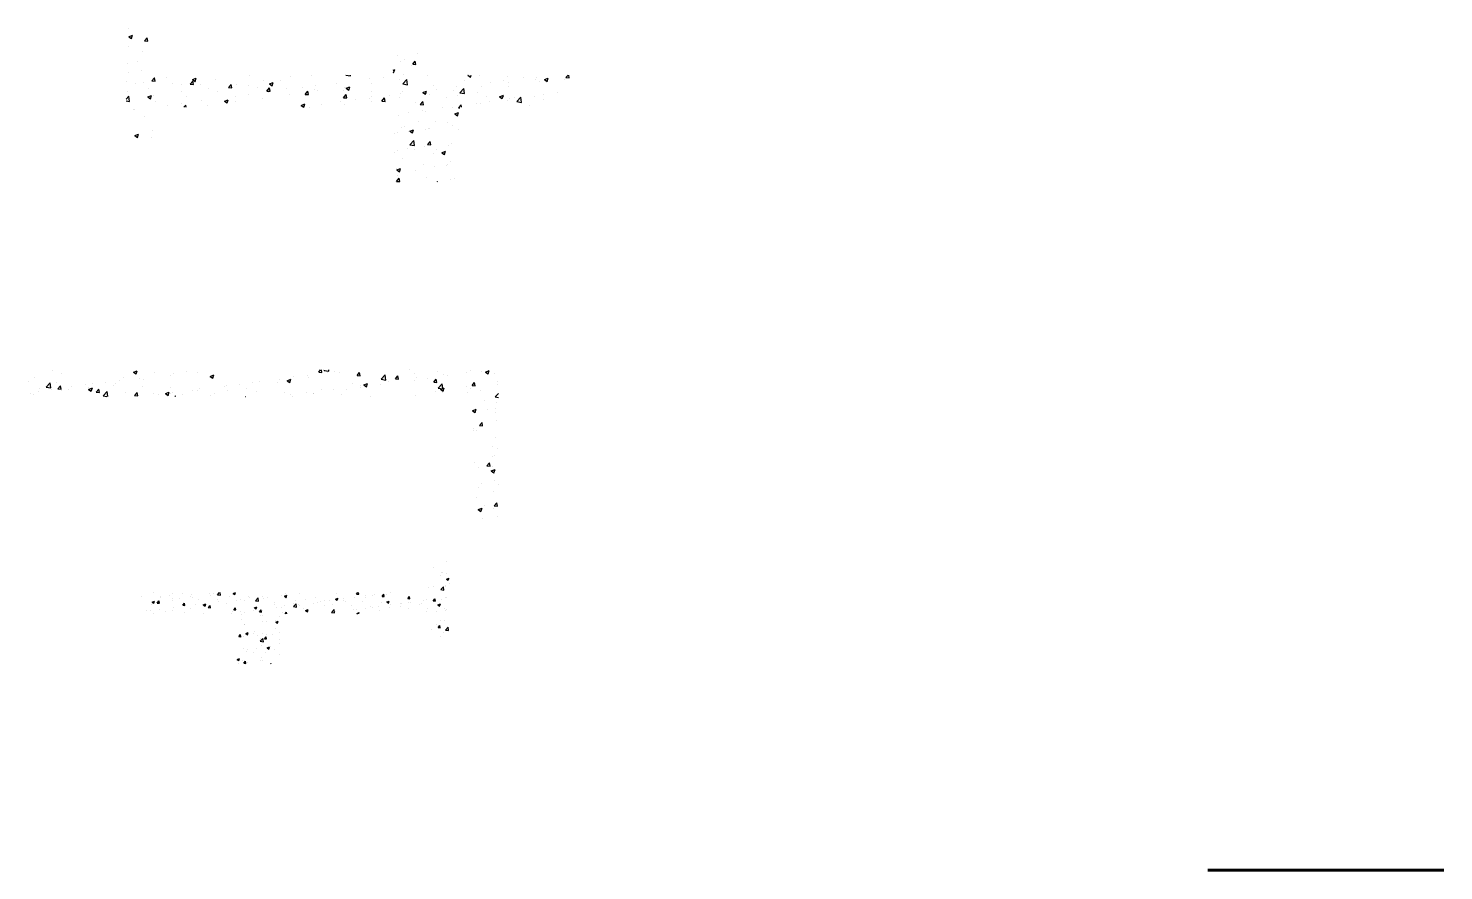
# Paper-space layout 'Layout1' of a CAD drawing. Extents: x -48985 to 14169573, y -18818 to 9731621.
# Drawn here: x 81220 to 120966, y 28061 to 51732 of the extents above; entities that cross this region are included whole.
import ezdxf

# ---------------------------------------------------------------- set-up
doc = ezdxf.new("R2010")
doc.units = 0
doc.header["$LTSCALE"] = 1000
doc.layers.get('0').update_dxf_attribs({"linetype": 'CONTINUOUS'})
doc.layers.add('DIM', color=2, linetype='CONTINUOUS')

# ---------------------------------------------------------------- blocks, each defined once
blk = doc.blocks.new('*X')
at = {"color": 0}
for p, q in [((76915.04, 52871.28), (76915.04, 52871.28)), ((76553.6, 52696.72), (76553.6, 52696.72)), ((76803.33, 52565.15), (76803.33, 52565.15)), ((76764.45, 52562.4), (76764.45, 52562.4)), ((76902.88, 52538.39), (76902.88, 52538.39)), ((76748.98, 52468.89), (76748.98, 52468.89)), ((76917.37, 52380.43), (76987.38, 52407.3)), ((76967.15, 52346.81), (76987.42, 52407.24)), ((76917.37, 52380.43), (76967.11, 52346.87)), ((76988.6, 52249.32), (76988.6, 52249.32)), ((76890.72, 52205.49), (76890.72, 52205.49)), ((76540.26, 52170.74), (76540.26, 52170.74)), ((76755.03, 52083.34), (76832.92, 52164.52)), ((76844.01, 52069.49), (76832.96, 52164.46)), ((76888.47, 52165.86), (76888.47, 52165.86)), ((76405.41, 52149.22), (76405.41, 52149.22)), ((76755.03, 52083.34), (76843.97, 52069.55)), ((70484.17, 51936.82), (70544.79, 52000)), ((70573.14, 51922.97), (70564.18, 52000)), ((70925.53, 51975.63), (70989.03, 52000)), ((70975.31, 51942.02), (70994.77, 52000)), ((74392.61, 51955.67), (74429.8, 52000)), ((74452.42, 51950.39), (74443.27, 52000)), ((75352.79, 51996.09), (75352.79, 51996.09)), ((68686.4, 51993.18), (68686.4, 51993.18)), ((72392.4, 51984.44), (72392.4, 51984.44)), ((70925.53, 51975.63), (70975.27, 51942.07)), ((72794.19, 51974.19), (72794.19, 51974.19)), ((69220.22, 51970.63), (69220.22, 51970.63)), ((73833.05, 51968.36), (73833.05, 51968.36)), ((69502.67, 51963.78), (69502.67, 51963.78)), ((70375.22, 51964.4), (70375.22, 51964.4)), ((70249.88, 51963.25), (70249.88, 51963.25)), ((74392.61, 51955.67), (74452.38, 51950.45)), ((74900.91, 51954.91), (74900.91, 51954.91)), ((75109.87, 51892.92), (75158.08, 51950.38)), ((75169.68, 51887.63), (75158.12, 51950.32)), ((75239.04, 51949.01), (75239.04, 51949.01)), ((69754.04, 51948.07), (69754.04, 51948.07)), ((70484.17, 51936.82), (70573.1, 51923.03)), ((70287.87, 51925.52), (70287.87, 51925.52)), ((74839.35, 51925.68), (74839.35, 51925.68)), ((72362.66, 51895.54), (72432.68, 51922.42)), ((72412.44, 51861.93), (72432.72, 51922.36)), ((74650.57, 51921.95), (74650.57, 51921.95)), ((69123.94, 51913.92), (69123.94, 51913.92)), ((72289.09, 51910.17), (72289.09, 51910.17)), ((70821.69, 51902.96), (70821.69, 51902.96)), ((71760.85, 51901.29), (71760.85, 51901.29)), ((72362.66, 51895.54), (72412.4, 51861.99)), ((75109.87, 51892.92), (75169.64, 51887.69)), ((69730.49, 51888.27), (69730.49, 51888.27)), ((75827.13, 51830.17), (75875.34, 51887.62)), ((75886.94, 51824.88), (75875.38, 51887.56)), ((68363.42, 51881.41), (68363.42, 51881.41)), ((68873.6, 51880.96), (68873.6, 51880.96)), ((71355.51, 51880.41), (71355.51, 51880.41)), ((76878.56, 51872.6), (76878.56, 51872.6)), ((73249.87, 51868.26), (73249.87, 51868.26)), ((69792.04, 51864.29), (69792.04, 51864.29)), ((68897.25, 51858.86), (68897.25, 51858.86)), ((71889.33, 51857.86), (71889.33, 51857.86)), ((76908.75, 51859.47), (76908.75, 51859.47)), ((71382.11, 51851.43), (71382.11, 51851.43)), ((71551.41, 51771.3), (71629.3, 51852.48)), ((71640.38, 51757.45), (71629.34, 51852.42)), ((74319.96, 51850.7), (74319.96, 51850.7)), ((74655.85, 51848.9), (74655.85, 51848.9)), ((73799.79, 51815.45), (73869.81, 51842.33)), ((73849.57, 51781.84), (73869.85, 51842.27)), ((71775.65, 51839.76), (71775.65, 51839.76)), ((74019.02, 51838.81), (74019.02, 51838.81)), ((69431.07, 51836.3), (69431.07, 51836.3)), ((72423.16, 51835.3), (72423.16, 51835.3)), ((75827.13, 51830.17), (75886.9, 51824.94)), ((69225.39, 51824.26), (69225.39, 51824.26)), ((76544.39, 51767.42), (76592.6, 51824.87)), ((76604.2, 51762.13), (76592.64, 51824.81)), ((71131.77, 51818.47), (71131.77, 51818.47)), ((73799.79, 51815.45), (73849.53, 51781.9)), ((69964.89, 51813.75), (69964.89, 51813.75)), ((72956.98, 51812.75), (72956.98, 51812.75)), ((76365.12, 51802.19), (76365.12, 51802.19)), ((76787.32, 51799.26), (76787.32, 51799.26)), ((70498.71, 51791.19), (70498.71, 51791.19)), ((73490.8, 51790.19), (73490.8, 51790.19)), ((73640.29, 51788.95), (73640.29, 51788.95)), ((73814.86, 51786.68), (73814.86, 51786.68)), ((76277.2, 51776.33), (76277.2, 51776.33)), ((71551.41, 51771.3), (71640.34, 51757.51)), ((71032.54, 51768.64), (71032.54, 51768.64)), ((72666.68, 51768.15), (72666.68, 51768.15)), ((74024.62, 51767.64), (74024.62, 51767.64)), ((76544.39, 51767.42), (76604.16, 51762.19)), ((71256.26, 51764.79), (71256.26, 51764.79)), ((68793.28, 51705.5), (68841.49, 51762.95)), ((68853.09, 51700.22), (68841.53, 51762.9)), ((69208.85, 51764.19), (69208.85, 51764.19)), ((75236.92, 51735.36), (75306.94, 51762.24)), ((75286.7, 51701.75), (75306.98, 51762.18)), ((68648.18, 51733.18), (68718.2, 51760.06)), ((68697.96, 51699.58), (68718.24, 51760.01)), ((73389.95, 51755.99), (73389.95, 51755.99)), ((68711.95, 51753.84), (68711.95, 51753.84)), ((74072.67, 51748.8), (74072.67, 51748.8)), ((71566.36, 51746.09), (71566.36, 51746.09)), ((74558.45, 51745.08), (74558.45, 51745.08)), ((70500.22, 51735.33), (70500.22, 51735.33)), ((75236.92, 51735.36), (75286.66, 51701.81)), ((68648.18, 51733.18), (68697.92, 51699.63)), ((75845.74, 51727.21), (75845.74, 51727.21)), ((75898.46, 51726.46), (75898.46, 51726.46)), ((72100.18, 51723.53), (72100.18, 51723.53)), ((75092.27, 51722.53), (75092.27, 51722.53)), ((73301.42, 51716.27), (73301.42, 51716.27)), ((68793.28, 51705.5), (68853.05, 51700.27)), ((69510.54, 51642.75), (69558.75, 51700.2)), ((69570.35, 51637.46), (69558.79, 51700.15)), ((70751.16, 51700.77), (70751.16, 51700.77)), ((72634, 51700.98), (72634, 51700.98)), ((75626.09, 51699.97), (75626.09, 51699.97)), ((76204.14, 51699.16), (76204.14, 51699.16)), ((75648.12, 51693.51), (75648.12, 51693.51)), ((70121.49, 51685.47), (70121.49, 51685.47)), ((72618.65, 51605.78), (72696.54, 51686.96)), ((72707.63, 51591.93), (72696.58, 51686.9)), ((76674.05, 51655.28), (76744.07, 51682.15)), ((76723.83, 51621.66), (76744.11, 51682.09)), ((70085.31, 51653.09), (70155.33, 51679.97)), ((70135.09, 51619.49), (70155.37, 51679.92)), ((73167.83, 51678.42), (73167.83, 51678.42)), ((76159.91, 51677.42), (76159.91, 51677.42)), ((72758.4, 51672.85), (72758.4, 51672.85)), ((72083.49, 51668.05), (72083.49, 51668.05)), ((68625.67, 51664.08), (68625.67, 51664.08)), ((75340.63, 51663.2), (75340.63, 51663.2)), ((73701.65, 51655.87), (73701.65, 51655.87)), ((76674.05, 51655.28), (76723.79, 51621.72)), ((76693.74, 51654.86), (76693.74, 51654.86)), ((69871.15, 51652.51), (69871.15, 51652.51)), ((70085.31, 51653.09), (70135.05, 51619.54)), ((73489.48, 51648.69), (73489.48, 51648.69)), ((69510.54, 51642.75), (69570.31, 51637.52)), ((72782.03, 51641.3), (72782.03, 51641.3)), ((70227.8, 51580), (70276.01, 51637.45)), ((70287.61, 51574.71), (70276.05, 51637.39)), ((74235.47, 51633.31), (74235.47, 51633.31)), ((70237.72, 51630.36), (70237.72, 51630.36)), ((72379.67, 51622.98), (72379.67, 51622.98)), ((74769.29, 51610.76), (74769.29, 51610.76)), ((75016.57, 51610.36), (75016.57, 51610.36)), ((72618.65, 51605.78), (72707.59, 51591.99)), ((71522.44, 51573.01), (71592.46, 51599.88)), ((71572.22, 51539.4), (71592.5, 51599.83)), ((75620.95, 51599.05), (75620.95, 51599.05)), ((74827.19, 51592.78), (74827.19, 51592.78)), ((72129.33, 51590.03), (72129.33, 51590.03)), ((75303.12, 51588.2), (75303.12, 51588.2)), ((70227.8, 51580), (70287.57, 51574.77)), ((72276.93, 51577.28), (72276.93, 51577.28)), ((70945.06, 51517.24), (70993.27, 51574.7)), ((71004.87, 51511.96), (70993.31, 51574.64)), ((71522.44, 51573.01), (71572.18, 51539.46)), ((69239.6, 51569.36), (69239.6, 51569.36)), ((71500.31, 51567.94), (71500.31, 51567.94)), ((75836.94, 51565.65), (75836.94, 51565.65)), ((74637.84, 51560.5), (74637.84, 51560.5)), ((69718.33, 51555.38), (69718.33, 51555.38)), ((72906.3, 51548.59), (72906.3, 51548.59)), ((76370.76, 51543.09), (76370.76, 51543.09)), ((76866.4, 51539.71), (76866.4, 51539.71)), ((74387.5, 51527.54), (74387.5, 51527.54)), ((73685.89, 51440.26), (73763.78, 51521.44)), ((73774.87, 51426.41), (73763.82, 51521.38)), ((68860.87, 51519.5), (68860.87, 51519.5)), ((72959.57, 51492.92), (73029.59, 51519.8)), ((73009.35, 51459.31), (73029.63, 51519.74)), ((76904.58, 51520.54), (76904.58, 51520.54)), ((70945.06, 51517.24), (71004.83, 51512.01)), ((74307.8, 51517.81), (74307.8, 51517.81)), ((71662.32, 51454.49), (71710.53, 51511.94)), ((71722.13, 51449.21), (71710.57, 51511.89)), ((71497.78, 51506.88), (71497.78, 51506.88)), ((71763.49, 51506.87), (71763.49, 51506.87)), ((75037.76, 51498.95), (75037.76, 51498.95)), ((76896.02, 51498.02), (76896.02, 51498.02)), ((72959.57, 51492.92), (73009.31, 51459.37)), ((69213.23, 51491.36), (69213.23, 51491.36)), ((68610.53, 51486.55), (68610.53, 51486.55)), ((68487.45, 51484.88), (68487.45, 51484.88)), ((76352.96, 51469.3), (76352.96, 51469.3)), ((70917.12, 51467.84), (70917.12, 51467.84)), ((76645.68, 51465.06), (76645.68, 51465.06)), ((69021.27, 51462.32), (69021.27, 51462.32)), ((71119.04, 51457.02), (71119.04, 51457.02)), ((71662.32, 51454.49), (71722.09, 51449.26)), ((73802.7, 51453.79), (73802.7, 51453.79)), ((72323.11, 51448.48), (72323.11, 51448.48)), ((72386.51, 51400), (72427.79, 51449.19)), ((72436.89, 51400), (72427.83, 51449.14)), ((73755.95, 51444.4), (73755.95, 51444.4)), ((69555.09, 51439.77), (69555.09, 51439.77)), ((73685.89, 51440.26), (73774.83, 51426.47)), ((74396.7, 51412.83), (74466.72, 51439.71)), ((74453.45, 51400), (74466.76, 51439.65)), ((71244.1, 51431.89), (71244.1, 51431.89)), ((70868.7, 51424.06), (70868.7, 51424.06)), ((68699.79, 51420.95), (68699.79, 51420.95)), ((70088.91, 51417.21), (70088.91, 51417.21)), ((74396.7, 51412.83), (74415.72, 51400)), ((71156.56, 51372.1), (71156.56, 51372.1)), ((71690.38, 51349.55), (71690.38, 51349.55)), ((71739.92, 51348.38), (71739.92, 51348.38)), ((72224.2, 51326.99), (72224.2, 51326.99)), ((71156.74, 51248.27), (71156.74, 51248.27)), ((72116.6, 51228.57), (72116.6, 51228.57)), ((76854.24, 51206.81), (76854.24, 51206.81)), ((76746.04, 51202.6), (76746.04, 51202.6)), ((72119.35, 51170.39), (72189.36, 51197.27)), ((72169.13, 51136.78), (72189.4, 51197.21)), ((71866.26, 51195.61), (71866.26, 51195.61)), ((71751.33, 51173.97), (71751.33, 51173.97)), ((72119.35, 51170.39), (72169.09, 51136.84)), ((71234.71, 51112.47), (71234.71, 51112.47)), ((76632.95, 51103.61), (76632.95, 51103.61)), ((71231.94, 51099), (71231.94, 51099)), ((76683.14, 51015.23), (76731.35, 51072.68)), ((76742.95, 51009.94), (76731.39, 51072.62)), ((76887.61, 50943.7), (76965.5, 51024.88)), ((76976.59, 50929.85), (76965.54, 51024.82)), ((76683.14, 51015.23), (76742.91, 51010)), ((72121.83, 50998.42), (72121.83, 50998.42)), ((76985.65, 50983.03), (76985.65, 50983.03)), ((76500, 50956.71), (76500.75, 50957)), ((76500, 50954.58), (76500.79, 50956.94)), ((76887.61, 50943.7), (76976.55, 50929.91)), ((71538.65, 50898.32), (71538.65, 50898.32)), ((72232.26, 50884.02), (72232.26, 50884.02)), ((71279.12, 50847.86), (71349.14, 50874.73)), ((71328.9, 50814.25), (71349.18, 50874.68)), ((76842.08, 50873.92), (76842.08, 50873.92)), ((71279.12, 50847.86), (71328.87, 50814.31)), ((71739.17, 50841.08), (71739.17, 50841.08)), ((71495.65, 50838.55), (71495.65, 50838.55)), ((71853.53, 50834.16), (71853.53, 50834.16)), ((71083.81, 50765.05), (71132.02, 50822.5)), ((71143.62, 50759.77), (71132.06, 50822.45)), ((72029.47, 50816), (72029.47, 50816)), ((71603.19, 50801.2), (71603.19, 50801.2)), ((71083.81, 50765.05), (71143.58, 50759.82)), ((71219.78, 50766.1), (71219.78, 50766.1)), ((71801.07, 50702.3), (71849.28, 50759.75)), ((71860.88, 50697.01), (71849.32, 50759.7)), ((76748.61, 50759.05), (76748.61, 50759.05)), ((71172.67, 50726.78), (71172.67, 50726.78)), ((71683.99, 50631.66), (71761.88, 50712.84)), ((71772.96, 50617.82), (71761.91, 50712.79)), ((71706.5, 50704.23), (71706.5, 50704.23)), ((71801.07, 50702.3), (71860.84, 50697.07)), ((72240.32, 50681.67), (72240.32, 50681.67)), ((71683.99, 50631.66), (71772.92, 50617.87)), ((72240.45, 50578.6), (72240.45, 50578.6)), ((71727.01, 50508.19), (71727.01, 50508.19)), ((71969.19, 50489.61), (71969.19, 50489.61)), ((71876.03, 50445.24), (71946.05, 50472.12)), ((71925.81, 50411.63), (71946.09, 50472.06)), ((71876.03, 50445.24), (71925.77, 50411.69)), ((71590.46, 50439.75), (71590.46, 50439.75)), ((71207.62, 50433.21), (71207.62, 50433.21)), ((71340.12, 50406.79), (71340.12, 50406.79)), ((72080.55, 50401.76), (72080.55, 50401.76)), ((71296.7, 50330.24), (71296.7, 50330.24)), ((71830.52, 50307.69), (71830.52, 50307.69)), ((71497.36, 50301.65), (71497.36, 50301.65)), ((72228.29, 50245.7), (72228.29, 50245.7)), ((71714.85, 50175.29), (71714.85, 50175.29)), ((71035.81, 50122.71), (71105.83, 50149.58)), ((71085.59, 50089.1), (71105.87, 50149.53)), ((71035.81, 50122.71), (71085.55, 50089.16)), ((71195.47, 50100.32), (71195.47, 50100.32)), ((71706.12, 50095.2), (71706.12, 50095.2)), ((71736.97, 50082.09), (71736.97, 50082.09)), ((71222.56, 50012.86), (71270.77, 50070.31)), ((71282.37, 50007.57), (71270.81, 50070.26)), ((71327.39, 50045.34), (71327.39, 50045.34)), ((71077.05, 50012.38), (71077.05, 50012.38)), ((71222.56, 50012.86), (71282.33, 50007.63)), ((71981.69, 50000), (71988.03, 50007.56)), ((71989.45, 50000), (71988.07, 50007.5)), ((56393.47, 21917.05), (56393.47, 21917.05)), ((56394.9, 21759.59), (56464.92, 21786.46)), ((56444.66, 21725.99), (56464.93, 21786.42)), ((56394.9, 21759.59), (56444.64, 21726.04)), ((56689.33, 21682.23), (56737.54, 21739.69)), ((56749.12, 21676.96), (56737.55, 21739.64)), ((56689.33, 21682.23), (56749.1, 21677)), ((56381.31, 21584.16), (56381.31, 21584.16)), ((56652.39, 21489.77), (56652.39, 21489.77)), ((61797.81, 21447.62), (61797.81, 21447.62)), ((61419.08, 21397.76), (61419.08, 21397.76)), ((61559.61, 21338.12), (61559.61, 21338.12)), ((56552.83, 21302.29), (56552.83, 21302.29)), ((61710.15, 21242.97), (61758.36, 21300.42)), ((61769.94, 21237.69), (61758.37, 21300.37)), ((61478, 21288.67), (61478, 21288.67)), ((56369.15, 21251.26), (56369.15, 21251.26)), ((61710.15, 21242.97), (61769.92, 21237.74)), ((61680.21, 21211.06), (61680.21, 21211.06)), ((61344.15, 21132.43), (61373.21, 21143.58)), ((61352.95, 21083.11), (61373.23, 21143.53)), ((56639.66, 21128.32), (56639.66, 21128.32)), ((61357.23, 21099.29), (61357.23, 21099.29)), ((56389.32, 21095.36), (56389.32, 21095.36)), ((61344.15, 21089.08), (61352.94, 21083.15)), ((61534.74, 21053.21), (61534.74, 21053.21)), ((59810.05, 21037.81), (59810.05, 21037.81)), ((60457.94, 21038.59), (60543.76, 21025.28)), ((60543.78, 21025.24), (60542.23, 21038.59)), ((62740.32, 21036.62), (62745.47, 21038.59)), ((62790.08, 21003.02), (62802.02, 21038.59)), ((64579.19, 20991.96), (64618.32, 21038.59)), ((64638.98, 20986.68), (64629.4, 21038.59)), ((62740.32, 21036.62), (62790.07, 21003.07)), ((58647.5, 21032.87), (58647.5, 21032.87)), ((62958.7, 21031.63), (62958.7, 21031.63)), ((61979.28, 21026.19), (61979.28, 21026.19)), ((63492.52, 21009.07), (63492.52, 21009.07)), ((59420.69, 21004.29), (59420.69, 21004.29)), ((61156.01, 21003.35), (61156.01, 21003.35)), ((56876.37, 20993.35), (56876.37, 20993.35)), ((64579.19, 20991.96), (64638.96, 20986.73)), ((63792.92, 20990.73), (63792.92, 20990.73)), ((56828.08, 20930.04), (56876.29, 20987.49)), ((56887.87, 20924.77), (56876.3, 20987.45)), ((57095.4, 20987.34), (57095.4, 20987.34)), ((64026.35, 20986.52), (64026.35, 20986.52)), ((64177.45, 20956.53), (64247.47, 20983.41)), ((64227.21, 20922.93), (64247.49, 20983.36)), ((57588.71, 20954.35), (57658.73, 20981.23)), ((57638.47, 20920.75), (57658.75, 20981.18)), ((60905.67, 20970.39), (60905.67, 20970.39)), ((64010.16, 20966.72), (64010.16, 20966.72)), ((64560.17, 20963.97), (64560.17, 20963.97)), ((61465.84, 20955.78), (61465.84, 20955.78)), ((64177.45, 20956.53), (64227.2, 20922.98)), ((57588.71, 20954.35), (57638.46, 20920.8)), ((61522.07, 20873.56), (61599.96, 20954.73)), ((61611.02, 20859.72), (61599.97, 20954.69)), ((58015.95, 20949.73), (58015.95, 20949.73)), ((58915.58, 20940.27), (58915.58, 20940.27)), ((62684.7, 20941.67), (62684.7, 20941.67)), ((63414.19, 20940.86), (63414.19, 20940.86)), ((59226.87, 20937.7), (59226.87, 20937.7)), ((56828.08, 20930.04), (56887.85, 20924.81)), ((57545.34, 20867.29), (57593.55, 20924.74)), ((57605.13, 20862.01), (57593.56, 20924.7)), ((64090.68, 20922.31), (64090.68, 20922.31)), ((56356.99, 20918.37), (56356.99, 20918.37)), ((63163.85, 20907.91), (63163.85, 20907.91)), ((56676.85, 20905.75), (56676.85, 20905.75)), ((63505.05, 20902.7), (63505.05, 20902.7)), ((57637.21, 20899.87), (57637.21, 20899.87)), ((59025.84, 20874.26), (59095.86, 20901.14)), ((59075.6, 20840.66), (59095.88, 20901.09)), ((56512.21, 20887.24), (56512.21, 20887.24)), ((60274.12, 20887.24), (60274.12, 20887.24)), ((57210.68, 20883.19), (57210.68, 20883.19)), ((60946.46, 20880.8), (60946.46, 20880.8)), ((59025.84, 20874.26), (59075.59, 20840.71)), ((61522.07, 20873.56), (61611, 20859.76)), ((58402.14, 20869.86), (58402.14, 20869.86)), ((57386.87, 20866.91), (57386.87, 20866.91)), ((57545.34, 20867.29), (57605.11, 20862.06)), ((57744.5, 20860.64), (57744.5, 20860.64)), ((58262.6, 20804.54), (58310.81, 20861.99)), ((58322.39, 20799.26), (58310.82, 20861.94)), ((62101.51, 20841.56), (62101.51, 20841.56)), ((58278.32, 20838.08), (58278.32, 20838.08)), ((58643.68, 20837.6), (58643.68, 20837.6)), ((59895.39, 20837.38), (59895.39, 20837.38)), ((62991.61, 20832.29), (62991.61, 20832.29)), ((62532.3, 20824.76), (62532.3, 20824.76)), ((63507.5, 20822.21), (63507.5, 20822.21)), ((60462.97, 20794.17), (60532.99, 20821.05)), ((60512.73, 20760.58), (60533.01, 20821)), ((58812.14, 20815.53), (58812.14, 20815.53)), ((60441.35, 20816.78), (60441.35, 20816.78)), ((58262.6, 20804.54), (58322.37, 20799.31)), ((59645.05, 20804.43), (59645.05, 20804.43)), ((58979.86, 20741.78), (59028.07, 20799.24)), ((59039.65, 20736.51), (59028.08, 20799.19)), ((57882.76, 20794.88), (57882.76, 20794.88)), ((60462.97, 20794.17), (60512.71, 20760.62)), ((59345.97, 20792.98), (59345.97, 20792.98)), ((62589.31, 20708.04), (62667.2, 20789.21)), ((62678.26, 20694.2), (62667.21, 20789.17)), ((56755.32, 20783.76), (56755.32, 20783.76)), ((62153.56, 20774.9), (62153.56, 20774.9)), ((59879.79, 20770.42), (59879.79, 20770.42)), ((62472.23, 20757.31), (62472.23, 20757.31)), ((60413.61, 20747.87), (60413.61, 20747.87)), ((59927.91, 20746.37), (59927.91, 20746.37)), ((58979.86, 20741.78), (59039.63, 20736.56)), ((61518.32, 20741.46), (61518.32, 20741.46)), ((61903.22, 20741.94), (61903.22, 20741.94)), ((61900.1, 20714.09), (61970.12, 20740.96)), ((61949.86, 20680.49), (61970.14, 20740.92)), ((58060.49, 20737.49), (58060.49, 20737.49)), ((59697.12, 20679.03), (59745.33, 20736.49)), ((59756.91, 20673.76), (59745.34, 20736.44)), ((56376.59, 20733.9), (56376.59, 20733.9)), ((57377.65, 20730.86), (57377.65, 20730.86)), ((60947.43, 20725.31), (60947.43, 20725.31)), ((62924.31, 20722.1), (62924.31, 20722.1)), ((59013.5, 20721.28), (59013.5, 20721.28)), ((61900.1, 20714.09), (61949.84, 20680.53)), ((64411.74, 20712.42), (64411.74, 20712.42)), ((62589.31, 20708.04), (62678.25, 20694.24)), ((61481.26, 20702.76), (61481.26, 20702.76)), ((61967.12, 20693.29), (61967.12, 20693.29)), ((59697.12, 20679.03), (59756.89, 20673.8)), ((62015.08, 20680.2), (62015.08, 20680.2)), ((64161.4, 20679.46), (64161.4, 20679.46)), ((60414.38, 20616.28), (60462.59, 20673.73)), ((60474.17, 20611), (60462.6, 20673.69)), ((58634.77, 20671.42), (58634.77, 20671.42)), ((59408.53, 20671.39), (59408.53, 20671.39)), ((56864.21, 20660.45), (56864.21, 20660.45)), ((63337.23, 20634), (63407.25, 20660.88)), ((63386.99, 20600.4), (63407.27, 20660.83)), ((56748.49, 20631.82), (56818.51, 20658.7)), ((56798.25, 20598.22), (56818.53, 20658.65)), ((61271.67, 20658.8), (61271.67, 20658.8)), ((62548.9, 20657.65), (62548.9, 20657.65)), ((56344.15, 20588.3), (56396.33, 20642.69)), ((56407.39, 20547.68), (56396.35, 20642.65)), ((60935.14, 20641.35), (60935.14, 20641.35)), ((58384.43, 20638.46), (58384.43, 20638.46)), ((57477.31, 20637.39), (57477.31, 20637.39)), ((63082.72, 20635.09), (63082.72, 20635.09)), ((63337.23, 20634), (63386.97, 20600.45)), ((63998, 20633.82), (63998, 20633.82)), ((56748.49, 20631.82), (56798.23, 20598.27)), ((61453.68, 20622.88), (61453.68, 20622.88)), ((63656.55, 20542.52), (63734.44, 20623.69)), ((63745.5, 20528.68), (63734.45, 20623.65)), ((62341.12, 20622), (62341.12, 20622)), ((60414.38, 20616.28), (60474.15, 20611.05)), ((63616.55, 20612.54), (63616.55, 20612.54)), ((61131.64, 20553.53), (61179.85, 20610.98)), ((61191.43, 20548.25), (61179.86, 20610.93)), ((60892.94, 20608.94), (60892.94, 20608.94)), ((58903.42, 20607.38), (58903.42, 20607.38)), ((63529.85, 20596.31), (63529.85, 20596.31)), ((64150.37, 20589.98), (64150.37, 20589.98)), ((56344.83, 20585.48), (56344.83, 20585.48)), ((58185.62, 20551.73), (58255.64, 20578.61)), ((58242.24, 20538.59), (58255.65, 20578.56)), ((60642.6, 20575.98), (60642.6, 20575.98)), ((63492.89, 20569.8), (63492.89, 20569.8)), ((56344.15, 20557.53), (56407.38, 20547.72)), ((57752.88, 20555.32), (57752.88, 20555.32)), ((61131.64, 20553.53), (61191.41, 20548.3)), ((58185.62, 20551.73), (58205.1, 20538.59)), ((60934.3, 20547.91), (60934.3, 20547.91)), ((61848.9, 20490.78), (61897.11, 20548.23)), ((61908.69, 20485.5), (61897.12, 20548.18)), ((63151.12, 20546.45), (63151.12, 20546.45)), ((60351.95, 20541.25), (60351.95, 20541.25)), ((63656.55, 20542.52), (63745.49, 20528.72)), ((58205.1, 20538.59), (58235.36, 20518.18)), ((58235.38, 20518.13), (58242.24, 20538.59)), ((56894.12, 20537.28), (56894.12, 20537.28)), ((58389.98, 20536.96), (58389.98, 20536.96)), ((61757.94, 20521.89), (61757.94, 20521.89)), ((62900.78, 20513.49), (62900.78, 20513.49)), ((57374.14, 20505.46), (57374.14, 20505.46)), ((59622.75, 20471.64), (59692.77, 20498.52)), ((59672.69, 20438.59), (59692.78, 20498.47)), ((62979.45, 20499.39), (62979.45, 20499.39)), ((60011.05, 20492.83), (60011.05, 20492.83)), ((61848.9, 20490.78), (61908.67, 20485.55)), ((62566.16, 20428.02), (62614.37, 20485.48)), ((62623.02, 20438.59), (62614.39, 20485.43)), ((60429.19, 20483.89), (60429.19, 20483.89)), ((57426.55, 20438.59), (57463.57, 20477.17)), ((57468.07, 20438.59), (57463.59, 20477.13)), ((57123.8, 20472.5), (57123.8, 20472.5)), ((59622.75, 20471.64), (59671.75, 20438.59)), ((63889.41, 20472.25), (63889.41, 20472.25)), ((57870.6, 20461.99), (57870.6, 20461.99)), ((59632.32, 20442.97), (59632.32, 20442.97)), ((59768.77, 20441.14), (59768.77, 20441.14)), ((62269.23, 20430.35), (62269.23, 20430.35)), ((62566.16, 20428.02), (62594.15, 20425.58)), ((62460.07, 20424.42), (62460.07, 20424.42)), ((56482.12, 20394.75), (56482.12, 20394.75)), ((56492.25, 20389.35), (56492.25, 20389.35)), ((61890.49, 20380.49), (61890.49, 20380.49)), ((61954.96, 20360.4), (61954.96, 20360.4)), ((61640.15, 20347.53), (61640.15, 20347.53)), ((62497.01, 20311.47), (62567.03, 20338.35)), ((62546.77, 20277.87), (62567.04, 20338.3)), ((62497.01, 20311.47), (62546.75, 20277.92)), ((61441.52, 20289.99), (61441.52, 20289.99)), ((56692.97, 20260.43), (56692.97, 20260.43)), ((62139.85, 20171.94), (62139.85, 20171.94)), ((61820.34, 20169.21), (61820.34, 20169.21)), ((62354.17, 20146.65), (62354.17, 20146.65)), ((62447.91, 20091.52), (62447.91, 20091.52)), ((61556.66, 20071.83), (61556.66, 20071.83)), ((61497.37, 20057.44), (61497.37, 20057.44)), ((62006.16, 20035.94), (62006.16, 20035.94)), ((62031.19, 20034.88), (62031.19, 20034.88)), ((61942.8, 20027.5), (61942.8, 20027.5)), ((61656.79, 19988.94), (61726.81, 20015.81)), ((61706.54, 19955.34), (61726.82, 20015.77)), ((62565.01, 20012.33), (62565.01, 20012.33)), ((56839.89, 19994.67), (56839.89, 19994.67)), ((61656.79, 19988.94), (61706.53, 19955.38)), ((61627.42, 19986.08), (61627.42, 19986.08)), ((61429.36, 19957.09), (61429.36, 19957.09)), ((61377.08, 19953.12), (61377.08, 19953.12)), ((56505.18, 19906.67), (56575.19, 19933.55)), ((56554.93, 19873.07), (56575.21, 19933.5)), ((56505.18, 19906.67), (56554.92, 19873.12)), ((56816.99, 19863.89), (56816.99, 19863.89)), ((61654.65, 19733.92), (61732.54, 19815.09)), ((61743.6, 19720.08), (61732.55, 19815.05)), ((61987.65, 19738.58), (62035.86, 19796.04)), ((62047.44, 19733.31), (62035.88, 19795.99)), ((62435.75, 19758.63), (62435.75, 19758.63)), ((61987.65, 19738.58), (62047.42, 19733.35)), ((61654.65, 19733.92), (61743.58, 19720.12)), ((62374.64, 19724.67), (62374.64, 19724.67)), ((61930.64, 19694.61), (61930.64, 19694.61)), ((61621.39, 19660.9), (61621.39, 19660.9)), ((61743.09, 19641.53), (61743.09, 19641.53)), ((62155.22, 19638.34), (62155.22, 19638.34)), ((61417.2, 19624.2), (61417.2, 19624.2)), ((62253.69, 19586.32), (62323.71, 19613.2)), ((62303.45, 19552.72), (62323.73, 19613.15)), ((61364.36, 19591.67), (61364.36, 19591.67)), ((62253.69, 19586.32), (62303.44, 19552.77)), ((62098.56, 19575.27), (62098.56, 19575.27)), ((61515.37, 19475.17), (61515.37, 19475.17)), ((62423.59, 19425.74), (62423.59, 19425.74)), ((62361.91, 19363.22), (62361.91, 19363.22)), ((61918.48, 19361.72), (61918.48, 19361.72)), ((62338.18, 19355.71), (62338.18, 19355.71)), ((62111.57, 19330.26), (62111.57, 19330.26)), ((61405.04, 19291.31), (61405.04, 19291.31)), ((61413.47, 19263.79), (61483.49, 19290.66)), ((61463.23, 19230.19), (61483.5, 19290.62)), ((61413.47, 19263.79), (61463.21, 19230.23)), ((61754.99, 19255.6), (61754.99, 19255.6)), ((61480.02, 19247.11), (61480.02, 19247.11)), ((61426.66, 19149.9), (61426.66, 19149.9)), ((61960.48, 19127.35), (61960.48, 19127.35)), ((61409.14, 19049.14), (61457.35, 19106.6)), ((61468.93, 19043.87), (61457.37, 19106.55)), ((62494.3, 19104.79), (62494.3, 19104.79)), ((62411.43, 19092.84), (62411.43, 19092.84)), ((61409.14, 19049.14), (61468.91, 19043.91)), ((62170.2, 19038.59), (62174.61, 19043.85)), ((62175.59, 19038.59), (62174.63, 19043.8)), ((59951.12, 15476.44), (59985.83, 15517.8)), ((60010.9, 15471.16), (60002.3, 15517.8)), ((60050.48, 15506.41), (60061.42, 15517.8)), ((60139.43, 15492.57), (60136.49, 15517.8)), ((61648.11, 15516.02), (61648.11, 15516.02)), ((54964.52, 15511.11), (54964.52, 15511.11)), ((60050.48, 15506.41), (60139.42, 15492.61)), ((62797.06, 15505.99), (62797.06, 15505.99)), ((63071.15, 15477.86), (63141.17, 15504.74)), ((63120.91, 15444.26), (63141.18, 15504.69)), ((56482.41, 15475.68), (56552.43, 15502.56)), ((56532.17, 15442.08), (56552.44, 15502.51)), ((62181.94, 15493.46), (62181.94, 15493.46)), ((60246.79, 15490.48), (60246.79, 15490.48)), ((62999.67, 15489.62), (62999.67, 15489.62)), ((57473.04, 15481.58), (57473.04, 15481.58)), ((63071.15, 15477.86), (63120.9, 15444.31)), ((56482.41, 15475.68), (56532.16, 15442.13)), ((59951.12, 15476.44), (60010.89, 15471.21)), ((60340.16, 15476.08), (60340.16, 15476.08)), ((56882.33, 15472.12), (56882.33, 15472.12)), ((60668.38, 15413.69), (60716.59, 15471.14)), ((60728.16, 15408.41), (60716.6, 15471.09)), ((62715.76, 15470.91), (62715.76, 15470.91)), ((57688.2, 15468.58), (57688.2, 15468.58)), ((60109.94, 15468.96), (60109.94, 15468.96)), ((55143.88, 15457.64), (55143.88, 15457.64)), ((61746.14, 15456.73), (61746.14, 15456.73)), ((57222.7, 15448.63), (57222.7, 15448.63)), ((63249.58, 15448.35), (63249.58, 15448.35)), ((62277.67, 15431.01), (62277.67, 15431.01)), ((57919.54, 15395.59), (57989.56, 15422.47)), ((57969.3, 15362), (57989.57, 15422.42)), ((61117.72, 15340.89), (61195.61, 15422.06)), ((61206.67, 15327.05), (61195.62, 15422.02)), ((59731.21, 15419.1), (59731.21, 15419.1)), ((59733.36, 15420.07), (59733.36, 15420.07)), ((60668.38, 15413.69), (60728.15, 15408.46)), ((61385.64, 15350.94), (61433.85, 15408.39)), ((61445.42, 15345.66), (61433.86, 15408.34)), ((62368.12, 15406.48), (62368.12, 15406.48)), ((57183.09, 15404.56), (57183.09, 15404.56)), ((57919.54, 15395.59), (57969.29, 15362.04)), ((59480.87, 15386.14), (59480.87, 15386.14)), ((54624.5, 15382.66), (54624.5, 15382.66)), ((59756.97, 15375.98), (59756.97, 15375.98)), ((56299.14, 15372.01), (56299.14, 15372.01)), ((61772.56, 15366.99), (61772.56, 15366.99)), ((56591.15, 15365.48), (56591.15, 15365.48)), ((61162.96, 15356.62), (61162.96, 15356.62)), ((61989.39, 15356.62), (61989.39, 15356.62)), ((61385.64, 15350.94), (61445.41, 15345.71)), ((62102.9, 15288.18), (62151.11, 15345.64)), ((62162.68, 15282.91), (62151.12, 15345.59)), ((59213.97, 15345.09), (59213.97, 15345.09)), ((59356.67, 15315.5), (59426.69, 15342.38)), ((59406.43, 15281.91), (59426.7, 15342.34)), ((61117.72, 15340.89), (61206.66, 15327.09)), ((56669.66, 15334.15), (56669.66, 15334.15)), ((61739.05, 15323.66), (61739.05, 15323.66)), ((56212.42, 15315.62), (56212.42, 15315.62)), ((59356.67, 15315.5), (59406.41, 15281.95)), ((63294.43, 15306.98), (63294.43, 15306.98)), ((58849.32, 15303), (58849.32, 15303)), ((54513.69, 15298.23), (54513.69, 15298.23)), ((61259.13, 15296.58), (61259.13, 15296.58)), ((62102.9, 15288.18), (62162.67, 15282.95)), ((62820.16, 15225.43), (62868.37, 15282.88)), ((62879.94, 15220.15), (62868.38, 15282.84)), ((55962.08, 15282.66), (55962.08, 15282.66)), ((58708.86, 15281.07), (58708.86, 15281.07)), ((54846.86, 15194.36), (54924.74, 15275.54)), ((54935.8, 15180.53), (54924.76, 15275.5)), ((55047.51, 15275.68), (55047.51, 15275.68)), ((59173.78, 15275.87), (59173.78, 15275.87)), ((55715.95, 15271.91), (55715.95, 15271.91)), ((60793.8, 15235.42), (60863.82, 15262.29)), ((60843.56, 15201.82), (60863.83, 15262.25)), ((56150.27, 15259.18), (56150.27, 15259.18)), ((60579.77, 15256.52), (60579.77, 15256.52)), ((62184.96, 15175.37), (62262.85, 15256.54)), ((62273.91, 15161.53), (62262.86, 15256.5)), ((55581.33, 15253.12), (55581.33, 15253.12)), ((58470.59, 15253.14), (58470.59, 15253.14)), ((63298.33, 15243.5), (63298.33, 15243.5)), ((61107.5, 15240.51), (61107.5, 15240.51)), ((60793.8, 15235.42), (60843.54, 15201.87)), ((56115.16, 15230.57), (56115.16, 15230.57)), ((62820.16, 15225.43), (62879.93, 15220.2)), ((55069.05, 15163.51), (55117.26, 15220.97)), ((55128.83, 15158.24), (55117.27, 15220.92)), ((58220.25, 15220.18), (58220.25, 15220.18)), ((60739.74, 15221.6), (60739.74, 15221.6)), ((58195.43, 15210.66), (58195.43, 15210.66)), ((56648.98, 15208.01), (56648.98, 15208.01)), ((62711.24, 15206.88), (62711.24, 15206.88)), ((55330.53, 15199.52), (55330.53, 15199.52)), ((54846.86, 15194.36), (54935.79, 15180.57)), ((55645.16, 15195.16), (55645.16, 15195.16)), ((60728.76, 15190.65), (60728.76, 15190.65)), ((57182.8, 15185.46), (57182.8, 15185.46)), ((62230.93, 15155.33), (62300.95, 15182.21)), ((62280.68, 15121.73), (62300.96, 15182.16)), ((55642.19, 15153.15), (55712.21, 15180.03)), ((55691.94, 15119.55), (55712.22, 15179.98)), ((58590.6, 15175.77), (58590.6, 15175.77)), ((62184.96, 15175.37), (62273.9, 15161.57)), ((62784.9, 15173.09), (62784.9, 15173.09)), ((55132.77, 15171.8), (55132.77, 15171.8)), ((54724.54, 15163.91), (54724.54, 15163.91)), ((55069.05, 15163.51), (55128.82, 15158.28)), ((57716.62, 15162.9), (57716.62, 15162.9)), ((55786.31, 15100.76), (55834.52, 15158.21)), ((55846.09, 15095.49), (55834.53, 15158.17)), ((60234.63, 15157.59), (60234.63, 15157.59)), ((60478.43, 15157.69), (60478.43, 15157.69)), ((59996.59, 15156.41), (59996.59, 15156.41)), ((62230.93, 15155.33), (62280.67, 15121.78)), ((55642.19, 15153.15), (55691.93, 15119.6)), ((54951.79, 15149.66), (54951.79, 15149.66)), ((55258.36, 15141.35), (55258.36, 15141.35)), ((58250.45, 15140.35), (58250.45, 15140.35)), ((57588.7, 15137.03), (57588.7, 15137.03)), ((57676.04, 15135.69), (57676.04, 15135.69)), ((62986.94, 15128.17), (62986.94, 15128.17)), ((55131.72, 15124.75), (55131.72, 15124.75)), ((55792.18, 15118.8), (55792.18, 15118.8)), ((54701.45, 15116.7), (54701.45, 15116.7)), ((58784.27, 15117.79), (58784.27, 15117.79)), ((55914.1, 15028.84), (55991.98, 15110.02)), ((56002.72, 15017.8), (55992, 15109.98)), ((62128.05, 15106.77), (62128.05, 15106.77)), ((55786.31, 15100.76), (55846.08, 15095.53)), ((57079.32, 15073.06), (57149.34, 15099.94)), ((57129.07, 15039.47), (57149.35, 15099.89)), ((62265.51, 15098.12), (62265.51, 15098.12)), ((56326, 15096.24), (56326, 15096.24)), ((56503.57, 15038.01), (56551.78, 15095.46)), ((56563.35, 15032.73), (56551.79, 15095.42)), ((59318.09, 15095.24), (59318.09, 15095.24)), ((62736.6, 15095.21), (62736.6, 15095.21)), ((57209.97, 15087.17), (57209.97, 15087.17)), ((59721.2, 15087.17), (59721.2, 15087.17)), ((63252.2, 15009.85), (63317.93, 15078.35)), ((58007.41, 15075.66), (58007.41, 15075.66)), ((56859.83, 15073.69), (56859.83, 15073.69)), ((59846.87, 15074.55), (59846.87, 15074.55)), ((54549.58, 15071.7), (54549.58, 15071.7)), ((57079.32, 15073.06), (57129.06, 15039.51)), ((57170.93, 15071.67), (57170.93, 15071.67)), ((59851.91, 15072.68), (59851.91, 15072.68)), ((59413.4, 15056.31), (59413.4, 15056.31)), ((56959.63, 15054.21), (56959.63, 15054.21)), ((54612.34, 15049.77), (54612.34, 15049.77)), ((57393.65, 15051.13), (57393.65, 15051.13)), ((60385.74, 15050.13), (60385.74, 15050.13)), ((56503.57, 15038.01), (56563.34, 15032.78)), ((57256.53, 15017.8), (57269.04, 15032.71)), ((57271.79, 15017.8), (57269.05, 15032.66)), ((61760.4, 15034.1), (61760.4, 15034.1)), ((55914.1, 15028.84), (55985.29, 15017.8)), ((57927.47, 15028.58), (57927.47, 15028.58)), ((60919.56, 15027.57), (60919.56, 15027.57)), ((59468.14, 15024.69), (59468.14, 15024.69)), ((58581.13, 15017.8), (58586.47, 15019.85)), ((58585.81, 15017.8), (58586.48, 15019.81)), ((63252.2, 15009.85), (63317.93, 14999.66)), ((63054.85, 14937.36), (63054.85, 14937.36)), ((63286.17, 14910.61), (63286.17, 14910.61)), ((63265.7, 14803.03), (63265.7, 14803.03)), ((63102.6, 14783.62), (63102.6, 14783.62)), ((62827.84, 14752.71), (62897.86, 14779.59)), ((62877.59, 14719.11), (62897.87, 14779.54)), ((62827.84, 14752.71), (62877.58, 14719.16)), ((63253.14, 14710.32), (63253.14, 14710.32)), ((63274.01, 14577.71), (63274.01, 14577.71)), ((62958.91, 14473.24), (63007.12, 14530.69)), ((63018.69, 14467.96), (63007.13, 14530.64)), ((62958.91, 14473.24), (63018.68, 14468.01)), ((62855.9, 14429.05), (62855.9, 14429.05)), ((62909.57, 14390.65), (62909.57, 14390.65)), ((62839.53, 14389.21), (62839.53, 14389.21)), ((63261.85, 14244.82), (63261.85, 14244.82)), ((63208.01, 14077.94), (63208.01, 14077.94)), ((63291.48, 14040.69), (63291.48, 14040.69)), ((63249.69, 13911.93), (63249.69, 13911.93)), ((63194.98, 13895.5), (63194.98, 13895.5)), ((62872.01, 13783.73), (62872.01, 13783.73)), ((63097.66, 13721.05), (63145.87, 13778.5)), ((63157.44, 13715.77), (63145.88, 13778.45)), ((63097.66, 13721.05), (63157.43, 13715.82)), ((63195.28, 13716.49), (63195.28, 13716.49)), ((62944.94, 13683.53), (62944.94, 13683.53)), ((63181.43, 13624.94), (63251.45, 13651.82)), ((63231.18, 13591.34), (63251.46, 13651.77)), ((63181.43, 13624.94), (63231.17, 13591.39)), ((63237.53, 13579.03), (63237.53, 13579.03)), ((63250.19, 13444.03), (63250.19, 13444.03)), ((62996.03, 13387.19), (62996.03, 13387.19)), ((63310.95, 13371.94), (63310.95, 13371.94)), ((62932.21, 13322.07), (62932.21, 13322.07)), ((63225.37, 13246.14), (63225.37, 13246.14)), ((62906.62, 13124.35), (62906.62, 13124.35)), ((63236.41, 12968.85), (63284.62, 13026.31)), ((63296.19, 12963.58), (63284.63, 13026.26)), ((63047.88, 12977.52), (63047.88, 12977.52)), ((63236.41, 12968.85), (63296.19, 12963.63)), ((62938.11, 12899.79), (63008.13, 12926.67)), ((62987.87, 12866.19), (63008.14, 12926.62)), ((63213.21, 12913.25), (63213.21, 12913.25)), ((62938.11, 12899.79), (62987.86, 12866.24)), ((63288.53, 12774.4), (63288.53, 12774.4)), ((63012.14, 12741.87), (63012.14, 12741.87)), ((612.88, 151.12), (648.88, 151.12)), ((612.88, 151), (648.88, 151)), ((612.88, 150.88), (648.88, 150.88))]:
    blk.add_line(p, q, dxfattribs=at)

psp = doc.layouts.get("Layout1")

# ---------------------------------------------------------------- block references
at = {"color": 0, "xscale": 184, "yscale": 184, "zscale": 184}
psp.add_blockref('*X', (1573, 300), dxfattribs=at)
at = {"color": 0}
psp.add_blockref('*X', (16047, -16123), dxfattribs=at)
at = {"layer": 'DIM', "color": 0, "xscale": 1.5, "yscale": 1.5, "zscale": 1.5}
psp.add_blockref('*X', (-550, 18857), dxfattribs=at)

doc.saveas('drawing.dxf')
